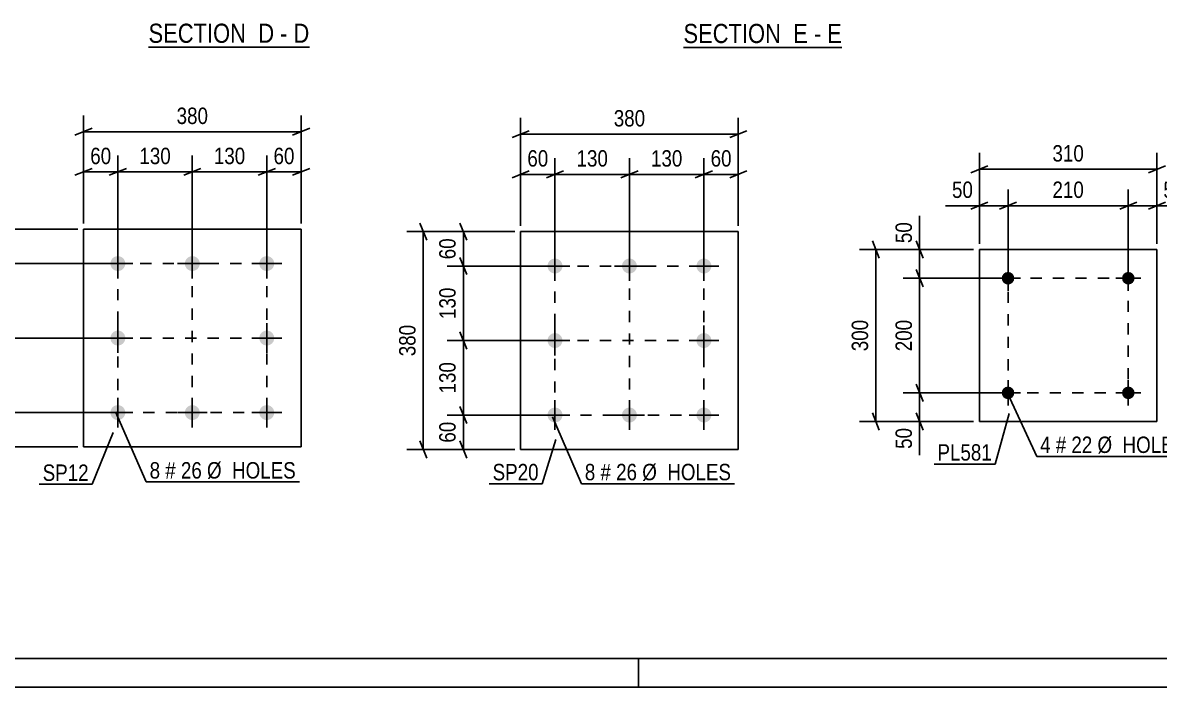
# Model space of a CAD drawing. Header units: millimetres. Extents: x 0 to 841, y 0 to 594.
# Drawn here: x 103.5 to 301.9, y 0 to 116 of the extents above; entities that cross this region are included whole.
import ezdxf

# ---------------------------------------------------------------- set-up
doc = ezdxf.new("R2010")
doc.units = ezdxf.units.MM
doc.linetypes.add('DXK_LINE_DOT2', pattern=[3.9198, 1.9599, -1.9599])
doc.styles.add('Arial Narrow', font='ARIALN.TTF', dxfattribs={"height": 0.2})

# ---------------------------------------------------------------- blocks, each defined once
blk = doc.blocks.new('Unknown-248143587-1133')
at = {"color": 5, "linetype": 'Continuous'}
for p, q in [((5, 5), (836, 5)), ((211, 0), (211, 5)), ((0, 0), (841, 0))]:
    blk.add_line(p, q, dxfattribs=at)
blk = doc.blocks.new('Unknown-248143587-14 - 2631')
at = {"color": 6, "linetype": 'Continuous'}
blk.add_line((125.49, 111.7), (153.56, 111.7), dxfattribs=at)
at = {"color": 0, "linetype": 'Continuous'}
for points in [[(143.6, 112.45), (143.6, 115.95), (125.49, 115.95), (125.49, 112.45)], [(147.42, 112.45), (147.42, 115.95), (144.65, 115.95), (144.65, 112.45)], [(149.74, 112.45), (149.74, 115.95), (148.47, 115.95), (148.47, 112.45)], [(153.56, 112.45), (153.56, 115.95), (150.79, 115.95), (150.79, 112.45)]]:
    blk.add_wipeout(points, dxfattribs=at)
at = {"color": 7, "linetype": 'Continuous', "style": 'Arial Narrow'}
for s, p in [('SECTION ', (125.49, 112.45)), ('D', (144.65, 112.45)), ('D', (150.79, 112.45)), ('-', (148.47, 112.45))]:
    blk.add_text(s, height=3.34, dxfattribs=at).set_placement(p)
blk = doc.blocks.new('Unknown-248143587-15 - 2365')
at = {"color": 6, "linetype": 'Continuous'}
blk.add_line((218.88, 111.66), (246.53, 111.66), dxfattribs=at)
at = {"color": 0, "linetype": 'Continuous'}
for points in [[(236.99, 112.41), (236.99, 115.91), (218.88, 115.91), (218.88, 112.41)], [(240.6, 112.41), (240.6, 115.91), (238.04, 115.91), (238.04, 112.41)], [(242.92, 112.41), (242.92, 115.91), (241.65, 115.91), (241.65, 112.41)], [(246.53, 112.41), (246.53, 115.91), (243.97, 115.91), (243.97, 112.41)]]:
    blk.add_wipeout(points, dxfattribs=at)
at = {"color": 7, "linetype": 'Continuous', "style": 'Arial Narrow'}
for s, p in [('SECTION ', (218.88, 112.41)), ('E', (238.04, 112.41)), ('E', (243.97, 112.41)), ('-', (241.65, 112.41))]:
    blk.add_text(s, height=3.34, dxfattribs=at).set_placement(p)
blk = doc.blocks.new('Part-248143587-19213 - 19212')
at = {"color": 2, "linetype": 'Continuous'}
for p, q in [((114.13, 79.93), (114.13, 41.93)), ((114.13, 79.93), (152.13, 79.93)), ((152.13, 79.93), (152.13, 41.93)), ((114.13, 41.93), (152.13, 41.93))]:
    blk.add_line(p, q, dxfattribs=at)
blk = doc.blocks.new('Bolt-248143587-19214 - 19212')
at = {"linetype": 'Continuous'}
for points in [[(120.13, 75.23, -1), (120.13, 72.63, -1)], [(133.13, 75.23, -1), (133.13, 72.63, -1)], [(146.13, 75.23, -1), (146.13, 72.63, -1)], [(120.13, 62.23, -1), (120.13, 59.63, -1)], [(146.13, 62.23, -1), (146.13, 59.63, -1)], [(120.13, 49.23, -1), (120.13, 46.63, -1)], [(133.13, 49.23, -1), (133.13, 46.63, -1)], [(146.13, 49.23, -1), (146.13, 46.63, -1)]]:
    blk.add_hatch(color=1, dxfattribs=at).paths.add_polyline_path(points)
at = {"color": 1, "linetype": 'Continuous'}
for p, q in [((120.13, 76.53), (120.13, 71.33)), ((133.13, 76.53), (133.13, 71.33)), ((146.13, 76.53), (146.13, 71.33)), ((117.53, 73.93), (122.73, 73.93)), ((130.53, 73.93), (135.73, 73.93)), ((143.53, 73.93), (148.73, 73.93)), ((120.13, 63.53), (120.13, 58.33)), ((146.13, 63.53), (146.13, 58.33)), ((117.53, 60.93), (122.73, 60.93)), ((143.53, 60.93), (148.73, 60.93)), ((120.13, 50.53), (120.13, 45.33)), ((133.13, 50.53), (133.13, 45.33)), ((146.13, 50.53), (146.13, 45.33)), ((117.53, 47.93), (122.73, 47.93)), ((130.53, 47.93), (135.73, 47.93)), ((143.53, 47.93), (148.73, 47.93))]:
    blk.add_line(p, q, dxfattribs=at)
blk = doc.blocks.new('Part-248143587-19255 - 19254')
at = {"color": 2, "linetype": 'Continuous'}
for p, q in [((190.45, 79.5), (190.45, 41.5)), ((190.45, 79.5), (228.45, 79.5)), ((228.45, 79.5), (228.45, 41.5)), ((190.45, 41.5), (228.45, 41.5))]:
    blk.add_line(p, q, dxfattribs=at)
blk = doc.blocks.new('Bolt-248143587-19256 - 19254')
at = {"linetype": 'Continuous'}
for points in [[(196.45, 74.8, -1), (196.45, 72.2, -1)], [(209.45, 74.8, -1), (209.45, 72.2, -1)], [(222.45, 74.8, -1), (222.45, 72.2, -1)], [(196.45, 61.8, -1), (196.45, 59.2, -1)], [(222.45, 61.8, -1), (222.45, 59.2, -1)], [(196.45, 48.8, -1), (196.45, 46.2, -1)], [(209.45, 48.8, -1), (209.45, 46.2, -1)], [(222.45, 48.8, -1), (222.45, 46.2, -1)]]:
    blk.add_hatch(color=1, dxfattribs=at).paths.add_polyline_path(points)
at = {"color": 1, "linetype": 'Continuous'}
for p, q in [((196.45, 76.1), (196.45, 70.9)), ((209.45, 76.1), (209.45, 70.9)), ((222.45, 76.1), (222.45, 70.9)), ((193.85, 73.5), (199.05, 73.5)), ((206.85, 73.5), (212.05, 73.5)), ((219.85, 73.5), (225.05, 73.5)), ((196.45, 63.1), (196.45, 57.9)), ((222.45, 63.1), (222.45, 57.9)), ((193.85, 60.5), (199.05, 60.5)), ((219.85, 60.5), (225.05, 60.5)), ((196.45, 50.1), (196.45, 44.9)), ((209.45, 50.1), (209.45, 44.9)), ((222.45, 50.1), (222.45, 44.9)), ((193.85, 47.5), (199.05, 47.5)), ((206.85, 47.5), (212.05, 47.5)), ((219.85, 47.5), (225.05, 47.5))]:
    blk.add_line(p, q, dxfattribs=at)
blk = doc.blocks.new('Part-248143587-19288 - 19287')
at = {"color": 2, "linetype": 'Continuous'}
for p, q in [((270.54, 76.37), (270.54, 46.37)), ((270.54, 76.37), (301.54, 76.37)), ((301.54, 76.37), (301.54, 46.37)), ((270.54, 46.37), (301.54, 46.37))]:
    blk.add_line(p, q, dxfattribs=at)
blk = doc.blocks.new('Bolt-248143587-19289 - 19287')
at = {"linetype": 'Continuous'}
for points in [[(276.64, 51.37, -1), (274.44, 51.37, -1)], [(297.64, 51.37, -1), (295.44, 51.37, -1)]]:
    blk.add_hatch(color=1, dxfattribs=at).paths.add_polyline_path(points)
at = {"color": 1, "linetype": 'Continuous'}
for p, q in [((275.54, 53.57), (275.54, 49.17)), ((296.54, 53.57), (296.54, 49.17)), ((273.34, 51.37), (277.74, 51.37)), ((294.34, 51.37), (298.74, 51.37))]:
    blk.add_line(p, q, dxfattribs=at)
blk = doc.blocks.new('Bolt-248143587-19290 - 19287')
at = {"linetype": 'Continuous'}
for points in [[(276.64, 71.37, -1), (274.44, 71.37, -1)], [(297.64, 71.37, -1), (295.44, 71.37, -1)]]:
    blk.add_hatch(color=1, dxfattribs=at).paths.add_polyline_path(points)
at = {"color": 1, "linetype": 'Continuous'}
for p, q in [((275.54, 73.57), (275.54, 69.17)), ((296.54, 73.57), (296.54, 69.17)), ((273.34, 71.37), (277.74, 71.37)), ((294.34, 71.37), (298.74, 71.37))]:
    blk.add_line(p, q, dxfattribs=at)
blk = doc.blocks.new('Rectangle-248143587-20718 - 19212')
at = {"color": 1, "linetype": 'DXK_LINE_DOT2'}
blk.add_lwpolyline([(120.13, 73.93), (146.13, 73.93), (146.13, 47.93), (120.13, 47.93), (120.13, 73.93)], close=True, dxfattribs=at)
blk = doc.blocks.new('Rectangle-248143587-20728 - 19254')
at = {"color": 1, "linetype": 'DXK_LINE_DOT2'}
blk.add_lwpolyline([(196.45, 73.5), (222.45, 73.5), (222.45, 47.5), (196.45, 47.5), (196.45, 73.5)], close=True, dxfattribs=at)
blk = doc.blocks.new('Rectangle-248143587-20738 - 19287')
at = {"color": 1, "linetype": 'DXK_LINE_DOT2'}
blk.add_lwpolyline([(275.54, 71.37), (296.54, 71.37), (296.54, 51.37), (275.54, 51.37), (275.54, 71.37)], close=True, dxfattribs=at)
blk = doc.blocks.new('Line-248143587-20857 - 19212')
at = {"color": 1, "linetype": 'DXK_LINE_DOT2'}
blk.add_line((120.13, 60.93), (146.13, 60.93), dxfattribs=at)
blk = doc.blocks.new('Line-248143587-20871 - 19254')
at = {"color": 1, "linetype": 'DXK_LINE_DOT2'}
blk.add_line((209.45, 73.5), (209.45, 47.5), dxfattribs=at)
blk = doc.blocks.new('Line-248143587-20864 - 19212')
at = {"color": 1, "linetype": 'DXK_LINE_DOT2'}
blk.add_line((133.13, 73.93), (133.13, 47.93), dxfattribs=at)
blk = doc.blocks.new('Line-248143587-20878 - 19254')
at = {"color": 1, "linetype": 'DXK_LINE_DOT2'}
blk.add_line((196.45, 60.5), (222.45, 60.5), dxfattribs=at)
blk = doc.blocks.new('StraightDimension-248143587-19514 - 19212')
at = {"color": 7, "linetype": 'Continuous'}
for p, q in [((146.13, 74.93), (146.13, 92.78)), ((152.13, 80.93), (152.13, 92.78)), ((144.63, 89.33), (147.63, 90.53)), ((146.13, 89.93), (152.13, 89.93)), ((153.63, 90.53), (150.63, 89.33))]:
    blk.add_line(p, q, dxfattribs=at)
at = {"color": 0}
blk.add_wipeout([(151.56, 90.68), (151.56, 94.88), (146.71, 94.88), (146.71, 90.68)], dxfattribs=at)
at = {"color": 3, "style": 'Arial Narrow'}
blk.add_text('60', height=2.863, dxfattribs=at).set_placement((147.31, 91.28))
blk = doc.blocks.new('StraightDimension-248143587-19530 - 19212')
at = {"color": 7, "linetype": 'Continuous'}
for p, q in [((114.13, 80.93), (114.13, 99.78)), ((152.13, 80.93), (152.13, 99.78)), ((115.63, 97.53), (112.63, 96.33)), ((150.63, 96.33), (153.63, 97.53)), ((114.13, 96.93), (152.13, 96.93))]:
    blk.add_line(p, q, dxfattribs=at)
at = {"color": 0}
blk.add_wipeout([(136.48, 97.68), (136.48, 101.88), (129.79, 101.88), (129.79, 97.68)], dxfattribs=at)
at = {"color": 3, "style": 'Arial Narrow'}
blk.add_text('380', height=2.863, dxfattribs=at).set_placement((130.39, 98.28))
blk = doc.blocks.new('StraightDimension-248143587-19494 - 19212')
at = {"color": 7, "linetype": 'Continuous'}
for p, q in [((97.53, 81.43), (98.73, 78.43)), ((113.13, 79.93), (95.28, 79.93)), ((98.13, 73.93), (98.13, 79.93)), ((98.73, 72.43), (97.53, 75.43)), ((119.13, 73.93), (95.28, 73.93))]:
    blk.add_line(p, q, dxfattribs=at)
at = {"color": 0}
blk.add_wipeout([(97.38, 79.35), (93.18, 79.35), (93.18, 74.5), (97.38, 74.5)], dxfattribs=at)
at = {"color": 3, "style": 'Arial Narrow'}
blk.add_text('60', height=2.863, rotation=90.0002, dxfattribs=at).set_placement((96.78, 75.1))
blk = doc.blocks.new('StraightDimension-248143587-19510 - 19212')
at = {"color": 7, "linetype": 'Continuous'}
for p, q in [((91.73, 78.43), (90.53, 81.43)), ((113.13, 79.93), (88.28, 79.93)), ((91.13, 41.93), (91.13, 79.93)), ((113.13, 41.93), (88.28, 41.93)), ((90.53, 43.43), (91.73, 40.43))]:
    blk.add_line(p, q, dxfattribs=at)
at = {"color": 0}
blk.add_wipeout([(90.38, 64.27), (86.18, 64.27), (86.18, 57.58), (90.38, 57.58)], dxfattribs=at)
at = {"color": 3, "style": 'Arial Narrow'}
blk.add_text('380', height=2.863, rotation=90.0002, dxfattribs=at).set_placement((89.78, 58.18))
blk = doc.blocks.new('StraightDimension-248143587-19495 - 19212')
at = {"color": 7, "linetype": 'Continuous'}
for p, q in [((98.73, 72.43), (97.53, 75.43)), ((119.13, 73.93), (95.28, 73.93)), ((98.13, 60.93), (98.13, 73.93)), ((97.53, 62.43), (98.73, 59.43)), ((119.13, 60.93), (95.28, 60.93))]:
    blk.add_line(p, q, dxfattribs=at)
at = {"color": 0}
blk.add_wipeout([(97.38, 70.77), (93.18, 70.77), (93.18, 64.08), (97.38, 64.08)], dxfattribs=at)
at = {"color": 3, "style": 'Arial Narrow'}
blk.add_text('130', height=2.863, rotation=90.0002, dxfattribs=at).set_placement((96.78, 64.68))
blk = doc.blocks.new('StraightDimension-248143587-19496 - 19212')
at = {"color": 7, "linetype": 'Continuous'}
for p, q in [((98.73, 59.43), (97.53, 62.43)), ((119.13, 60.93), (95.28, 60.93)), ((98.13, 47.93), (98.13, 60.93)), ((119.13, 47.93), (95.28, 47.93)), ((97.53, 49.43), (98.73, 46.43))]:
    blk.add_line(p, q, dxfattribs=at)
at = {"color": 0}
blk.add_wipeout([(97.38, 57.77), (93.18, 57.77), (93.18, 51.08), (97.38, 51.08)], dxfattribs=at)
at = {"color": 3, "style": 'Arial Narrow'}
blk.add_text('130', height=2.863, rotation=90.0002, dxfattribs=at).set_placement((96.78, 51.68))
blk = doc.blocks.new('StraightDimension-248143587-19497 - 19212')
at = {"color": 7, "linetype": 'Continuous'}
for p, q in [((119.13, 47.93), (95.28, 47.93)), ((97.53, 49.43), (98.73, 46.43)), ((98.13, 41.93), (98.13, 47.93)), ((113.13, 41.93), (95.28, 41.93)), ((98.73, 40.43), (97.53, 43.43))]:
    blk.add_line(p, q, dxfattribs=at)
at = {"color": 0}
blk.add_wipeout([(97.38, 47.35), (93.18, 47.35), (93.18, 42.5), (97.38, 42.5)], dxfattribs=at)
at = {"color": 3, "style": 'Arial Narrow'}
blk.add_text('60', height=2.863, rotation=90.0002, dxfattribs=at).set_placement((96.78, 43.1))
blk = doc.blocks.new('StraightDimension-248143587-19515 - 19212')
at = {"color": 7, "linetype": 'Continuous'}
for p, q in [((133.13, 74.93), (133.13, 92.78)), ((146.13, 74.93), (146.13, 92.78)), ((134.63, 90.53), (131.63, 89.33)), ((133.13, 89.93), (146.13, 89.93)), ((144.63, 89.33), (147.63, 90.53))]:
    blk.add_line(p, q, dxfattribs=at)
at = {"color": 0}
blk.add_wipeout([(142.98, 90.68), (142.98, 94.88), (136.29, 94.88), (136.29, 90.68)], dxfattribs=at)
at = {"color": 3, "style": 'Arial Narrow'}
blk.add_text('130', height=2.863, dxfattribs=at).set_placement((136.89, 91.28))
blk = doc.blocks.new('StraightDimension-248143587-19516 - 19212')
at = {"color": 7, "linetype": 'Continuous'}
for p, q in [((120.13, 74.93), (120.13, 92.78)), ((133.13, 74.93), (133.13, 92.78)), ((121.63, 90.53), (118.63, 89.33)), ((120.13, 89.93), (133.13, 89.93)), ((131.63, 89.33), (134.63, 90.53))]:
    blk.add_line(p, q, dxfattribs=at)
at = {"color": 0}
blk.add_wipeout([(129.98, 90.68), (129.98, 94.88), (123.29, 94.88), (123.29, 90.68)], dxfattribs=at)
at = {"color": 3, "style": 'Arial Narrow'}
blk.add_text('130', height=2.863, dxfattribs=at).set_placement((123.89, 91.28))
blk = doc.blocks.new('StraightDimension-248143587-19517 - 19212')
at = {"color": 7, "linetype": 'Continuous'}
for p, q in [((114.13, 80.93), (114.13, 92.78)), ((120.13, 74.93), (120.13, 92.78)), ((112.63, 89.33), (115.63, 90.53)), ((114.13, 89.93), (120.13, 89.93)), ((121.63, 90.53), (118.63, 89.33))]:
    blk.add_line(p, q, dxfattribs=at)
at = {"color": 0}
blk.add_wipeout([(119.56, 90.68), (119.56, 94.88), (114.71, 94.88), (114.71, 90.68)], dxfattribs=at)
at = {"color": 3, "style": 'Arial Narrow'}
blk.add_text('60', height=2.863, dxfattribs=at).set_placement((115.31, 91.28))
blk = doc.blocks.new('StraightDimension-248143587-19534 - 19254')
at = {"color": 7, "linetype": 'Continuous'}
for p, q in [((189.45, 79.5), (177.6, 79.5)), ((179.85, 81), (181.05, 78)), ((180.45, 73.5), (180.45, 79.5)), ((195.45, 73.5), (177.6, 73.5)), ((181.05, 72), (179.85, 75))]:
    blk.add_line(p, q, dxfattribs=at)
at = {"color": 0}
blk.add_wipeout([(179.7, 78.93), (175.5, 78.93), (175.5, 74.08), (179.7, 74.08)], dxfattribs=at)
at = {"color": 3, "style": 'Arial Narrow'}
blk.add_text('60', height=2.863, rotation=90.0002, dxfattribs=at).set_placement((179.1, 74.68))
blk = doc.blocks.new('StraightDimension-248143587-19557 - 19254')
at = {"color": 7, "linetype": 'Continuous'}
for p, q in [((190.45, 80.5), (190.45, 92.35)), ((196.45, 74.5), (196.45, 92.35)), ((188.95, 88.9), (191.95, 90.1)), ((190.45, 89.5), (196.45, 89.5)), ((197.95, 90.1), (194.95, 88.9))]:
    blk.add_line(p, q, dxfattribs=at)
at = {"color": 0}
blk.add_wipeout([(195.88, 90.25), (195.88, 94.45), (191.02, 94.45), (191.02, 90.25)], dxfattribs=at)
at = {"color": 3, "style": 'Arial Narrow'}
blk.add_text('60', height=2.863, dxfattribs=at).set_placement((191.62, 90.85))
blk = doc.blocks.new('StraightDimension-248143587-19535 - 19254')
at = {"color": 7, "linetype": 'Continuous'}
for p, q in [((195.45, 73.5), (177.6, 73.5)), ((181.05, 72), (179.85, 75)), ((180.45, 60.5), (180.45, 73.5)), ((179.85, 62), (181.05, 59)), ((195.45, 60.5), (177.6, 60.5))]:
    blk.add_line(p, q, dxfattribs=at)
at = {"color": 0}
blk.add_wipeout([(179.7, 70.35), (175.5, 70.35), (175.5, 63.66), (179.7, 63.66)], dxfattribs=at)
at = {"color": 3, "style": 'Arial Narrow'}
blk.add_text('130', height=2.863, rotation=90.0002, dxfattribs=at).set_placement((179.1, 64.26))
blk = doc.blocks.new('StraightDimension-248143587-19536 - 19254')
at = {"color": 7, "linetype": 'Continuous'}
for p, q in [((181.05, 59), (179.85, 62)), ((195.45, 60.5), (177.6, 60.5)), ((180.45, 47.5), (180.45, 60.5)), ((179.85, 49), (181.05, 46)), ((195.45, 47.5), (177.6, 47.5))]:
    blk.add_line(p, q, dxfattribs=at)
at = {"color": 0}
blk.add_wipeout([(179.7, 57.35), (175.5, 57.35), (175.5, 50.66), (179.7, 50.66)], dxfattribs=at)
at = {"color": 3, "style": 'Arial Narrow'}
blk.add_text('130', height=2.863, rotation=90.0002, dxfattribs=at).set_placement((179.1, 51.26))
blk = doc.blocks.new('StraightDimension-248143587-19537 - 19254')
at = {"color": 7, "linetype": 'Continuous'}
for p, q in [((179.85, 49), (181.05, 46)), ((195.45, 47.5), (177.6, 47.5)), ((180.45, 41.5), (180.45, 47.5)), ((181.05, 40), (179.85, 43)), ((189.45, 41.5), (177.6, 41.5))]:
    blk.add_line(p, q, dxfattribs=at)
at = {"color": 0}
blk.add_wipeout([(179.7, 46.93), (175.5, 46.93), (175.5, 42.08), (179.7, 42.08)], dxfattribs=at)
at = {"color": 3, "style": 'Arial Narrow'}
blk.add_text('60', height=2.863, rotation=90.0002, dxfattribs=at).set_placement((179.1, 42.68))
blk = doc.blocks.new('StraightDimension-248143587-19550 - 19254')
at = {"color": 7, "linetype": 'Continuous'}
for p, q in [((189.45, 79.5), (170.6, 79.5)), ((174.05, 78), (172.85, 81)), ((173.45, 41.5), (173.45, 79.5)), ((172.85, 43), (174.05, 40)), ((189.45, 41.5), (170.6, 41.5))]:
    blk.add_line(p, q, dxfattribs=at)
at = {"color": 0}
blk.add_wipeout([(172.7, 63.85), (168.5, 63.85), (168.5, 57.16), (172.7, 57.16)], dxfattribs=at)
at = {"color": 3, "style": 'Arial Narrow'}
blk.add_text('380', height=2.863, rotation=90.0002, dxfattribs=at).set_placement((172.1, 57.76))
blk = doc.blocks.new('StraightDimension-248143587-19554 - 19254')
at = {"color": 7, "linetype": 'Continuous'}
for p, q in [((222.45, 74.5), (222.45, 92.35)), ((228.45, 80.5), (228.45, 92.35)), ((220.95, 88.9), (223.95, 90.1)), ((222.45, 89.5), (228.45, 89.5)), ((229.95, 90.1), (226.95, 88.9))]:
    blk.add_line(p, q, dxfattribs=at)
at = {"color": 0}
blk.add_wipeout([(227.88, 90.25), (227.88, 94.45), (223.02, 94.45), (223.02, 90.25)], dxfattribs=at)
at = {"color": 3, "style": 'Arial Narrow'}
blk.add_text('60', height=2.863, dxfattribs=at).set_placement((223.62, 90.85))
blk = doc.blocks.new('StraightDimension-248143587-19555 - 19254')
at = {"color": 7, "linetype": 'Continuous'}
for p, q in [((209.45, 74.5), (209.45, 92.35)), ((222.45, 74.5), (222.45, 92.35)), ((210.95, 90.1), (207.95, 88.9)), ((209.45, 89.5), (222.45, 89.5)), ((220.95, 88.9), (223.95, 90.1))]:
    blk.add_line(p, q, dxfattribs=at)
at = {"color": 0}
blk.add_wipeout([(219.29, 90.25), (219.29, 94.45), (212.61, 94.45), (212.61, 90.25)], dxfattribs=at)
at = {"color": 3, "style": 'Arial Narrow'}
blk.add_text('130', height=2.863, dxfattribs=at).set_placement((213.21, 90.85))
blk = doc.blocks.new('StraightDimension-248143587-19556 - 19254')
at = {"color": 7, "linetype": 'Continuous'}
for p, q in [((196.45, 74.5), (196.45, 92.35)), ((209.45, 74.5), (209.45, 92.35)), ((197.95, 90.1), (194.95, 88.9)), ((196.45, 89.5), (209.45, 89.5)), ((207.95, 88.9), (210.95, 90.1))]:
    blk.add_line(p, q, dxfattribs=at)
at = {"color": 0}
blk.add_wipeout([(206.29, 90.25), (206.29, 94.45), (199.61, 94.45), (199.61, 90.25)], dxfattribs=at)
at = {"color": 3, "style": 'Arial Narrow'}
blk.add_text('130', height=2.863, dxfattribs=at).set_placement((200.21, 90.85))
blk = doc.blocks.new('StraightDimension-248143587-19570 - 19254')
at = {"color": 7, "linetype": 'Continuous'}
for p, q in [((190.45, 80.5), (190.45, 99.35)), ((228.45, 80.5), (228.45, 99.35)), ((191.95, 97.1), (188.95, 95.9)), ((190.45, 96.5), (228.45, 96.5)), ((226.95, 95.9), (229.95, 97.1))]:
    blk.add_line(p, q, dxfattribs=at)
at = {"color": 0}
blk.add_wipeout([(212.79, 97.25), (212.79, 101.45), (206.11, 101.45), (206.11, 97.25)], dxfattribs=at)
at = {"color": 3, "style": 'Arial Narrow'}
blk.add_text('380', height=2.863, dxfattribs=at).set_placement((206.71, 97.85))
blk = doc.blocks.new('StraightDimension-248143587-20803 - 19287')
at = {"color": 7, "linetype": 'Continuous'}
for p, q in [((270.54, 77.37), (270.54, 86.88)), ((275.54, 72.37), (275.54, 86.88)), ((269.04, 83.43), (272.04, 84.63)), ((270.54, 84.03), (275.54, 84.03)), ((277.04, 84.63), (274.04, 83.43))]:
    blk.add_line(p, q, dxfattribs=at)
at = {"color": 0}
blk.add_wipeout([(270.01, 84.78), (270.01, 88.98), (265.16, 88.98), (265.16, 84.78)], dxfattribs=at)
at = {"color": 7, "linetype": 'Continuous'}
blk.add_line((270.54, 84.03), (264.63, 84.03), dxfattribs=at)
blk.add_line((270.54, 84.03), (264.63, 84.03), dxfattribs=at)
at = {"color": 3, "style": 'Arial Narrow'}
blk.add_text('50', height=2.863, dxfattribs=at).set_placement((265.76, 85.38))
blk = doc.blocks.new('StraightDimension-248143587-20802 - 19287')
at = {"color": 7, "linetype": 'Continuous'}
for p, q in [((275.54, 72.37), (275.54, 86.88)), ((296.54, 72.37), (296.54, 86.88)), ((277.04, 84.63), (274.04, 83.43)), ((275.54, 84.03), (296.54, 84.03)), ((295.04, 83.43), (298.04, 84.63))]:
    blk.add_line(p, q, dxfattribs=at)
at = {"color": 0}
blk.add_wipeout([(289.38, 84.78), (289.38, 88.98), (282.7, 88.98), (282.7, 84.78)], dxfattribs=at)
at = {"color": 3, "style": 'Arial Narrow'}
blk.add_text('210', height=2.863, dxfattribs=at).set_placement((283.3, 85.38))
blk = doc.blocks.new('StraightDimension-248143587-19579 - 19287')
at = {"color": 7, "linetype": 'Continuous'}
for p, q in [((260.71, 69.87), (259.51, 72.87)), ((274.54, 71.37), (257.26, 71.37)), ((260.11, 51.37), (260.11, 71.37)), ((259.51, 52.87), (260.71, 49.87)), ((274.54, 51.37), (257.26, 51.37))]:
    blk.add_line(p, q, dxfattribs=at)
at = {"color": 0}
blk.add_wipeout([(259.36, 64.72), (255.16, 64.72), (255.16, 58.03), (259.36, 58.03)], dxfattribs=at)
at = {"color": 3, "style": 'Arial Narrow'}
blk.add_text('200', height=2.863, rotation=90.0002, dxfattribs=at).set_placement((258.76, 58.63))
blk = doc.blocks.new('StraightDimension-248143587-19578 - 19287')
at = {"color": 7, "linetype": 'Continuous'}
for p, q in [((259.51, 77.87), (260.71, 74.87)), ((269.54, 76.37), (257.26, 76.37)), ((260.11, 71.37), (260.11, 76.37)), ((260.71, 69.87), (259.51, 72.87)), ((274.54, 71.37), (257.26, 71.37))]:
    blk.add_line(p, q, dxfattribs=at)
at = {"color": 0}
blk.add_wipeout([(259.36, 81.75), (255.16, 81.75), (255.16, 76.9), (259.36, 76.9)], dxfattribs=at)
at = {"color": 7, "linetype": 'Continuous'}
blk.add_line((260.11, 76.37), (260.11, 82.28), dxfattribs=at)
blk.add_line((260.11, 76.37), (260.11, 82.28), dxfattribs=at)
at = {"color": 3, "style": 'Arial Narrow'}
blk.add_text('50', height=2.863, rotation=90.0002, dxfattribs=at).set_placement((258.76, 77.5))
blk = doc.blocks.new('StraightDimension-248143587-19580 - 19287')
at = {"color": 7, "linetype": 'Continuous'}
for p, q in [((259.51, 52.87), (260.71, 49.87)), ((274.54, 51.37), (257.26, 51.37)), ((260.11, 46.37), (260.11, 51.37)), ((260.71, 44.87), (259.51, 47.87)), ((269.54, 46.37), (257.26, 46.37))]:
    blk.add_line(p, q, dxfattribs=at)
at = {"color": 0}
blk.add_wipeout([(259.36, 45.85), (255.16, 45.85), (255.16, 40.99), (259.36, 40.99)], dxfattribs=at)
at = {"color": 7, "linetype": 'Continuous'}
blk.add_line((260.11, 46.37), (260.11, 40.47), dxfattribs=at)
blk.add_line((260.11, 46.37), (260.11, 40.47), dxfattribs=at)
at = {"color": 3, "style": 'Arial Narrow'}
blk.add_text('50', height=2.863, rotation=90.0002, dxfattribs=at).set_placement((258.76, 41.59))
blk = doc.blocks.new('StraightDimension-248143587-19590 - 19287')
at = {"color": 7, "linetype": 'Continuous'}
for p, q in [((253.06, 74.87), (251.86, 77.87)), ((269.54, 76.37), (249.61, 76.37)), ((252.46, 46.37), (252.46, 76.37)), ((251.86, 47.87), (253.06, 44.87)), ((269.54, 46.37), (249.61, 46.37))]:
    blk.add_line(p, q, dxfattribs=at)
at = {"color": 0}
blk.add_wipeout([(251.71, 64.71), (247.51, 64.71), (247.51, 58.03), (251.71, 58.03)], dxfattribs=at)
at = {"color": 3, "style": 'Arial Narrow'}
blk.add_text('300', height=2.863, rotation=90.0002, dxfattribs=at).set_placement((251.11, 58.63))
blk = doc.blocks.new('StraightDimension-248143587-19610 - 19287')
at = {"color": 7, "linetype": 'Continuous'}
for p, q in [((270.54, 77.37), (270.54, 93.23)), ((301.54, 77.37), (301.54, 93.23)), ((272.04, 90.98), (269.04, 89.78)), ((270.54, 90.38), (301.54, 90.38)), ((300.04, 89.78), (303.04, 90.98))]:
    blk.add_line(p, q, dxfattribs=at)
at = {"color": 0}
blk.add_wipeout([(289.38, 91.13), (289.38, 95.33), (282.7, 95.33), (282.7, 91.13)], dxfattribs=at)
at = {"color": 3, "style": 'Arial Narrow'}
blk.add_text('310', height=2.863, dxfattribs=at).set_placement((283.3, 91.73))
blk = doc.blocks.new('StraightDimension-248143587-20801 - 19287')
at = {"color": 7, "linetype": 'Continuous'}
for p, q in [((296.54, 72.37), (296.54, 86.88)), ((301.54, 77.37), (301.54, 86.88)), ((295.04, 83.43), (298.04, 84.63)), ((296.54, 84.03), (301.54, 84.03)), ((303.04, 84.63), (300.04, 83.43))]:
    blk.add_line(p, q, dxfattribs=at)
at = {"color": 0}
blk.add_wipeout([(306.92, 84.78), (306.92, 88.98), (302.06, 88.98), (302.06, 84.78)], dxfattribs=at)
at = {"color": 7, "linetype": 'Continuous'}
blk.add_line((301.54, 84.03), (307.44, 84.03), dxfattribs=at)
blk.add_line((301.54, 84.03), (307.44, 84.03), dxfattribs=at)
at = {"color": 3, "style": 'Arial Narrow'}
blk.add_text('50', height=2.863, dxfattribs=at).set_placement((302.66, 85.38))
blk = doc.blocks.new('Mark-248143587-19650 - 19212')
at = {"color": 0}
blk.add_wipeout([(127.51, 36.42), (127.51, 39.42), (125.68, 39.42), (125.68, 36.42)], dxfattribs=at)
blk.add_wipeout([(127.51, 36.42), (127.51, 39.42), (125.68, 39.42), (125.68, 36.42)], dxfattribs=at)
at = {"color": 7, "linetype": 'Continuous'}
blk.add_line((119.71, 48.08), (125.08, 35.82), dxfattribs=at)
at = {"color": 3, "style": 'Arial Narrow'}
blk.add_text('8', height=2.86, dxfattribs=at).set_placement((125.68, 36.42))
at = {"color": 0}
blk.add_wipeout([(130.24, 36.42), (130.24, 39.42), (128.41, 39.42), (128.41, 36.42)], dxfattribs=at)
blk.add_wipeout([(130.24, 36.42), (130.24, 39.42), (128.41, 39.42), (128.41, 36.42)], dxfattribs=at)
blk.add_wipeout([(134.79, 36.42), (134.79, 39.42), (131.14, 39.42), (131.14, 36.42)], dxfattribs=at)
blk.add_wipeout([(134.79, 36.42), (134.79, 39.42), (131.14, 39.42), (131.14, 36.42)], dxfattribs=at)
at = {"color": 3, "style": 'Arial Narrow'}
for s, height, p in [('#', 2.86, (128.41, 36.42)), ('26', 2.863, (131.14, 36.42))]:
    blk.add_text(s, height=height, dxfattribs=at).set_placement(p)
at = {"color": 0}
blk.add_wipeout([(151.22, 36.42), (151.22, 39.42), (135.69, 39.42), (135.69, 36.42)], dxfattribs=at)
blk.add_wipeout([(151.22, 36.42), (151.22, 39.42), (135.69, 39.42), (135.69, 36.42)], dxfattribs=at)
at = {"color": 7, "linetype": 'Continuous'}
blk.add_line((125.08, 35.82), (151.82, 35.82), dxfattribs=at)
at = {"color": 3, "style": 'Arial Narrow'}
blk.add_text('Ø  HOLES', height=2.863, dxfattribs=at).set_placement((135.69, 36.42))
blk = doc.blocks.new('Mark-248143587-19647 - 19212')
at = {"color": 0}
blk.add_wipeout([(115.04, 36.01), (115.04, 39.01), (107, 39.01), (107, 36.01)], dxfattribs=at)
blk.add_wipeout([(115.04, 36.01), (115.04, 39.01), (107, 39.01), (107, 36.01)], dxfattribs=at)
at = {"color": 30, "linetype": 'Continuous'}
for p in [(119.32, 44.48), (106.4, 35.41)]:
    blk.add_line(p, (115.64, 35.41), dxfattribs=at)
at = {"color": 3, "style": 'Arial Narrow'}
blk.add_text('SP12', height=2.863, dxfattribs=at).set_placement((107, 36.01))
blk = doc.blocks.new('Mark-248143587-19651 - 19254')
at = {"color": 0}
blk.add_wipeout([(193.6, 36.11), (193.6, 39.11), (185.56, 39.11), (185.56, 36.11)], dxfattribs=at)
blk.add_wipeout([(193.6, 36.11), (193.6, 39.11), (185.56, 39.11), (185.56, 36.11)], dxfattribs=at)
at = {"color": 30, "linetype": 'Continuous'}
for p in [(196.57, 43.24), (184.96, 35.51)]:
    blk.add_line(p, (194.2, 35.51), dxfattribs=at)
at = {"color": 3, "style": 'Arial Narrow'}
blk.add_text('SP20', height=2.863, dxfattribs=at).set_placement((185.56, 36.11))
blk = doc.blocks.new('Mark-248143587-20646 - 19254')
at = {"color": 0}
blk.add_wipeout([(203.49, 36.12), (203.49, 39.12), (201.66, 39.12), (201.66, 36.12)], dxfattribs=at)
blk.add_wipeout([(203.49, 36.12), (203.49, 39.12), (201.66, 39.12), (201.66, 36.12)], dxfattribs=at)
at = {"color": 7, "linetype": 'Continuous'}
blk.add_line((195.99, 47.19), (201.06, 35.52), dxfattribs=at)
at = {"color": 3, "style": 'Arial Narrow'}
blk.add_text('8', height=2.86, dxfattribs=at).set_placement((201.66, 36.12))
at = {"color": 0}
blk.add_wipeout([(206.22, 36.12), (206.22, 39.12), (204.39, 39.12), (204.39, 36.12)], dxfattribs=at)
blk.add_wipeout([(206.22, 36.12), (206.22, 39.12), (204.39, 39.12), (204.39, 36.12)], dxfattribs=at)
blk.add_wipeout([(210.78, 36.12), (210.78, 39.12), (207.12, 39.12), (207.12, 36.12)], dxfattribs=at)
blk.add_wipeout([(210.78, 36.12), (210.78, 39.12), (207.12, 39.12), (207.12, 36.12)], dxfattribs=at)
at = {"color": 3, "style": 'Arial Narrow'}
for s, height, p in [('#', 2.86, (204.39, 36.12)), ('26', 2.863, (207.12, 36.12))]:
    blk.add_text(s, height=height, dxfattribs=at).set_placement(p)
at = {"color": 0}
blk.add_wipeout([(227.2, 36.12), (227.2, 39.12), (211.68, 39.12), (211.68, 36.12)], dxfattribs=at)
blk.add_wipeout([(227.2, 36.12), (227.2, 39.12), (211.68, 39.12), (211.68, 36.12)], dxfattribs=at)
at = {"color": 7, "linetype": 'Continuous'}
blk.add_line((201.06, 35.52), (227.8, 35.52), dxfattribs=at)
at = {"color": 3, "style": 'Arial Narrow'}
blk.add_text('Ø  HOLES', height=2.863, dxfattribs=at).set_placement((211.68, 36.12))
blk = doc.blocks.new('MarkSet-248143587-20661 - 19287')
at = {"color": 0}
blk.add_wipeout([(282.98, 40.88), (282.98, 43.88), (281.15, 43.88), (281.15, 40.88)], dxfattribs=at)
blk.add_wipeout([(282.98, 40.88), (282.98, 43.88), (281.15, 43.88), (281.15, 40.88)], dxfattribs=at)
at = {"color": 7, "linetype": 'Continuous'}
blk.add_line((275.49, 51.22), (280.55, 40.28), dxfattribs=at)
at = {"color": 3, "style": 'Arial Narrow'}
blk.add_text('4', height=2.86, dxfattribs=at).set_placement((281.15, 40.88))
at = {"color": 0}
blk.add_wipeout([(285.7, 40.88), (285.7, 43.88), (283.88, 43.88), (283.88, 40.88)], dxfattribs=at)
blk.add_wipeout([(285.7, 40.88), (285.7, 43.88), (283.88, 43.88), (283.88, 40.88)], dxfattribs=at)
blk.add_wipeout([(290.26, 40.88), (290.26, 43.88), (286.6, 43.88), (286.6, 40.88)], dxfattribs=at)
blk.add_wipeout([(290.26, 40.88), (290.26, 43.88), (286.6, 43.88), (286.6, 40.88)], dxfattribs=at)
at = {"color": 3, "style": 'Arial Narrow'}
for s, height, p in [('#', 2.86, (283.88, 40.88)), ('22', 2.863, (286.6, 40.88))]:
    blk.add_text(s, height=height, dxfattribs=at).set_placement(p)
at = {"color": 0}
blk.add_wipeout([(306.69, 40.88), (306.69, 43.88), (291.16, 43.88), (291.16, 40.88)], dxfattribs=at)
blk.add_wipeout([(306.69, 40.88), (306.69, 43.88), (291.16, 43.88), (291.16, 40.88)], dxfattribs=at)
at = {"color": 7, "linetype": 'Continuous'}
blk.add_line((280.55, 40.28), (307.29, 40.28), dxfattribs=at)
at = {"color": 3, "style": 'Arial Narrow'}
blk.add_text('Ø  HOLES', height=2.863, dxfattribs=at).set_placement((291.16, 40.88))
blk = doc.blocks.new('Mark-248143587-19657 - 19287')
at = {"color": 0}
blk.add_wipeout([(272.72, 39.55), (272.72, 42.55), (263.22, 42.55), (263.22, 39.55)], dxfattribs=at)
blk.add_wipeout([(272.72, 39.55), (272.72, 42.55), (263.22, 42.55), (263.22, 39.55)], dxfattribs=at)
at = {"color": 30, "linetype": 'Continuous'}
for p in [(275.74, 47.78), (262.62, 38.95)]:
    blk.add_line(p, (273.32, 38.95), dxfattribs=at)
at = {"color": 3, "style": 'Arial Narrow'}
blk.add_text('PL581', height=2.863, dxfattribs=at).set_placement((263.22, 39.55))

msp = doc.modelspace()

# ---------------------------------------------------------------- block references
for name in ['Unknown-248143587-1133', 'Part-248143587-19213 - 19212', 'Part-248143587-19255 - 19254', 'Bolt-248143587-19214 - 19212', 'Bolt-248143587-19256 - 19254', 'Part-248143587-19288 - 19287', 'Rectangle-248143587-20718 - 19212', 'Line-248143587-20864 - 19212', 'Rectangle-248143587-20728 - 19254', 'Line-248143587-20871 - 19254', 'Bolt-248143587-19290 - 19287', 'Rectangle-248143587-20738 - 19287', 'Line-248143587-20857 - 19212', 'Line-248143587-20878 - 19254', 'Bolt-248143587-19289 - 19287']:
    msp.add_blockref(name, (0, 0))

# ---------------------------------------------------------------- next in the draw order: block references
for name in ['Unknown-248143587-14 - 2631', 'Unknown-248143587-15 - 2365', 'StraightDimension-248143587-19514 - 19212', 'StraightDimension-248143587-19554 - 19254', 'StraightDimension-248143587-20803 - 19287', 'StraightDimension-248143587-19534 - 19254']:
    msp.add_blockref(name, (0, 0))

# ---------------------------------------------------------------- next in the draw order: block references
for name in ['StraightDimension-248143587-19530 - 19212', 'StraightDimension-248143587-19557 - 19254', 'StraightDimension-248143587-19555 - 19254', 'StraightDimension-248143587-20802 - 19287']:
    msp.add_blockref(name, (0, 0))

# ---------------------------------------------------------------- next in the draw order: block references
for name in ['StraightDimension-248143587-19515 - 19212', 'StraightDimension-248143587-19494 - 19212', 'StraightDimension-248143587-19535 - 19254', 'StraightDimension-248143587-19579 - 19287']:
    msp.add_blockref(name, (0, 0))

# ---------------------------------------------------------------- next in the draw order: block references
for name in ['StraightDimension-248143587-19556 - 19254', 'StraightDimension-248143587-19510 - 19212', 'StraightDimension-248143587-19578 - 19287', 'StraightDimension-248143587-19536 - 19254', 'StraightDimension-248143587-19580 - 19287']:
    msp.add_blockref(name, (0, 0))

# ---------------------------------------------------------------- next in the draw order: block references
for name in ['StraightDimension-248143587-19590 - 19287', 'StraightDimension-248143587-19495 - 19212', 'MarkSet-248143587-20661 - 19287', 'StraightDimension-248143587-19537 - 19254']:
    msp.add_blockref(name, (0, 0))

# ---------------------------------------------------------------- next in the draw order: block references
for name in ['StraightDimension-248143587-19610 - 19287', 'StraightDimension-248143587-19516 - 19212', 'StraightDimension-248143587-19550 - 19254', 'StraightDimension-248143587-19496 - 19212', 'Mark-248143587-19657 - 19287']:
    msp.add_blockref(name, (0, 0))

# ---------------------------------------------------------------- next in the draw order: block references
for name in ['StraightDimension-248143587-19570 - 19254', 'StraightDimension-248143587-19517 - 19212', 'StraightDimension-248143587-20801 - 19287', 'StraightDimension-248143587-19497 - 19212', 'Mark-248143587-19651 - 19254']:
    msp.add_blockref(name, (0, 0))

# ---------------------------------------------------------------- next in the draw order: block references
for name in ['Mark-248143587-19650 - 19212', 'Mark-248143587-20646 - 19254']:
    msp.add_blockref(name, (0, 0))

# ---------------------------------------------------------------- next in the draw order: block references
msp.add_blockref('Mark-248143587-19647 - 19212', (0, 0))

doc.saveas('drawing.dxf')
